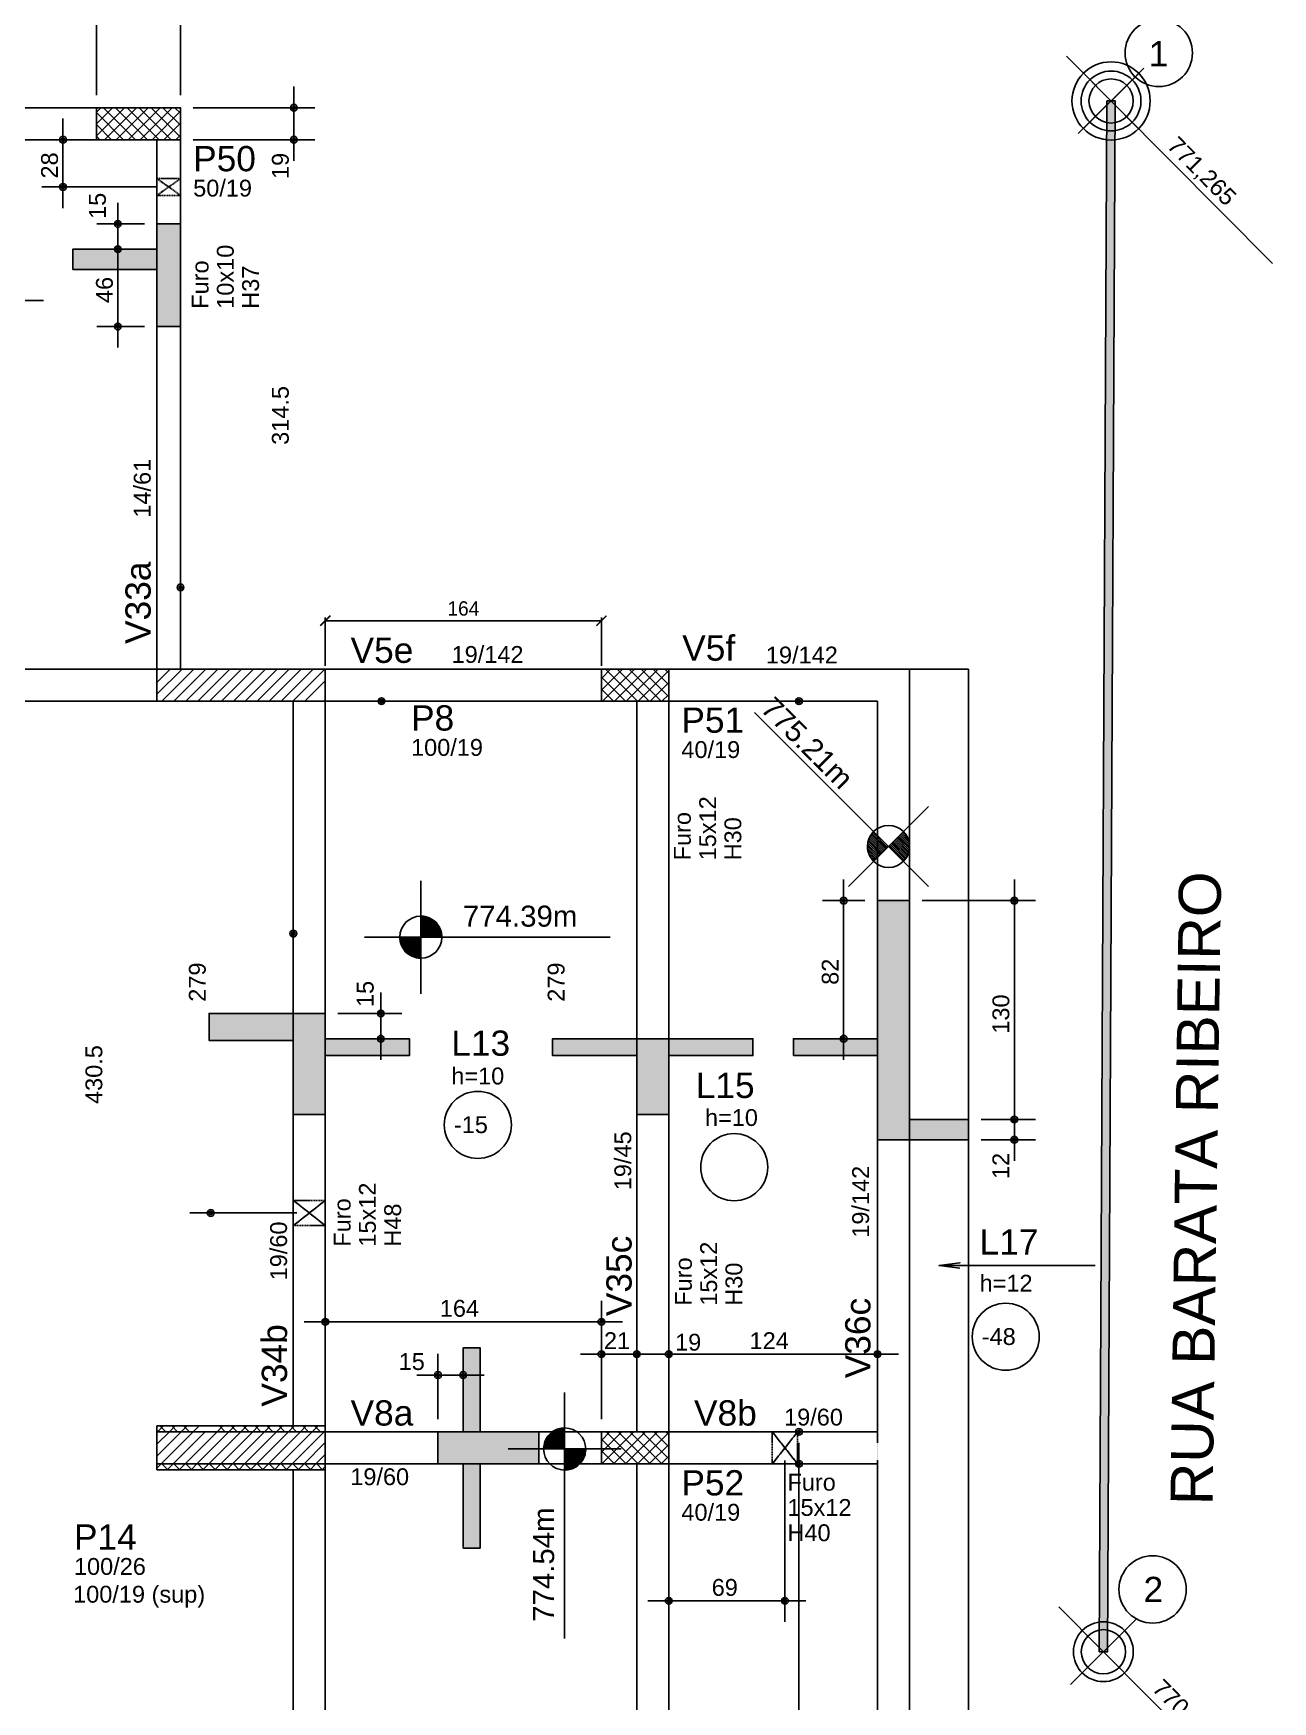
# Model space of a CAD drawing. Header units: millimetres. Extents: x 1659 to 9159, y 667 to 9133.
# Drawn here: x 7140 to 7876, y 7121 to 8111 of the extents above; entities that cross this region are included whole.
import ezdxf

# ---------------------------------------------------------------- set-up
doc = ezdxf.new("R2010")
doc.units = ezdxf.units.MM
doc.linetypes.add('ESTILO_TQS_0001', pattern=[1, 0.7, -0.3])
doc.linetypes.add('ESTILO_TQS_0002', pattern=[0.4, 0.1, -0.3])
for name, color, linetype in [('1', 1, 'Continuous'), ('10', 10, 'Continuous'), ('3', 3, 'Continuous'), ('4', 4, 'Continuous'), ('6', 6, 'Continuous'), ('7', 7, 'Continuous')]:
    doc.layers.add(name, color=color, linetype=linetype)
doc.styles.add('ROMAS860', font='ROMAS860.SHX')
doc.styles.get("Standard").update_dxf_attribs({"font": 'arial.ttf'})
doc.dimstyles.new('cota', dxfattribs={"dimtxt": 8.5, "dimasz": 6, "dimexe": 2, "dimexo": 2, "dimgap": 3, "dimtad": 1, "dimdec": 1, "dimzin": 9, "dimdsep": 46, "dimtxsty": 'ROMAS860', "dimblk": 'ARCHTICK', "dimcen": 0.09, "dimclrd": 241, "dimclre": 241, "dimclrt": 2, "dimadec": 0, "dimazin": 2, "dimtfac": 1, "dimtdec": 1, "dimtix": 1, "dimtmove": 0, "dimatfit": 2, "dimfxl": 0, "dimtolj": 1, "dimtzin": 0, "dimlwd": -1, "dimlwe": -1, "dimarcsym": 0})

# ---------------------------------------------------------------- blocks, each defined once
blk = doc.blocks.new('_ArchTick')
at = {"color": 0, "linetype": 'ByBlock', "const_width": 0.15}
blk.add_lwpolyline([(-0.5, -0.5), (0.5, 0.5)], dxfattribs=at)
blk = doc.blocks.new('*D215')
at = {"layer": '1', "color": 241, "linetype": 'Continuous'}
for p, q in [((7313.67, 7735.72), (7313.67, 7764.51)), ((7313.67, 7762.51), (7477.67, 7762.51)), ((7477.67, 7735.72), (7477.67, 7764.51))]:
    blk.add_line(p, q, dxfattribs=at)
at = {"layer": 'Defpoints', "color": 0, "linetype": 'Continuous'}
for p in [(7477.67, 7762.51), (7313.67, 7733.72), (7477.67, 7733.72)]:
    blk.add_point(p, dxfattribs=at)
at = {"layer": '1', "color": 241, "linetype": 'Continuous', "xscale": 6, "yscale": 6, "zscale": 6, "rotation": 180}
blk.add_blockref('_ArchTick', (7313.67, 7762.51), dxfattribs=at)
at = {"layer": '1', "color": 241, "linetype": 'Continuous', "xscale": 6, "yscale": 6, "zscale": 6}
blk.add_blockref('_ArchTick', (7477.67, 7762.51), dxfattribs=at)
at = {"layer": '1', "color": 2, "linetype": 'Continuous', "insert": (7395.67, 7769.76), "char_height": 8.5, "attachment_point": 5, "style": 'ROMAS860'}
blk.add_mtext('\\A1;164', dxfattribs=at)

msp = doc.modelspace()

# ---------------------------------------------------------------- linework, layer by layer
at = {"layer": '1', "linetype": 'Continuous'}
for p, q in [((7177.67, 8074.72), (7177.67, 8135.37)), ((7177.67, 8074.72), (7177.67, 8135.37)), ((7227.67, 8074.72), (7227.67, 8135.37)), ((7753.97, 8097.82), (7876.37, 7974.66)), ((7799.91, 8090.61), (7760.9, 8051.84)), ((7763.93, 8054.85), (7796.88, 8087.6)), ((7764.03, 8087.7), (7796.78, 8054.75)), ((7294.95, 8035.72), (7294.95, 8079.72)), ((7177.67, 8050.5), (7194.39, 8067.22)), ((7177.67, 8057.57), (7187.32, 8067.22)), ((7177.67, 8064.64), (7180.25, 8067.22)), ((7177.67, 8067.22), (7177.67, 8067.22)), ((7177.67, 8067.22), (7177.67, 8067.22)), ((7181.9, 8067.22), (7200.9, 8048.22)), ((7182.46, 8048.22), (7201.46, 8067.22)), ((7188.97, 8067.22), (7207.97, 8048.22)), ((7189.53, 8048.22), (7208.53, 8067.22)), ((7196.04, 8067.22), (7215.04, 8048.22)), ((7196.6, 8048.22), (7215.6, 8067.22)), ((7203.11, 8067.22), (7222.11, 8048.22)), ((7203.67, 8048.22), (7222.67, 8067.22)), ((7210.18, 8067.22), (7227.67, 8049.74)), ((7217.25, 8067.22), (7227.67, 8056.81)), ((7224.32, 8067.22), (7227.67, 8063.88)), ((7227.67, 8067.22), (7227.67, 8067.22)), ((7227.67, 8067.22), (7227.67, 8067.22)), ((7235.17, 8067.22), (7307.45, 8067.22)), ((7157.85, 8007.64), (7157.85, 8060.72)), ((7177.67, 8064.38), (7193.83, 8048.22)), ((7177.67, 8057.31), (7186.76, 8048.22)), ((7202.67, 8057.72), (7202.67, 8057.72)), ((7210.75, 8048.22), (7227.67, 8065.15)), ((7217.82, 8048.22), (7227.67, 8058.08)), ((7206.17, 8048.22), (7145.35, 8048.22)), ((7177.67, 8050.24), (7179.68, 8048.22)), ((7213.67, 8048.22), (7213.67, 8048.22)), ((7224.89, 8048.22), (7227.67, 8051)), ((7227.67, 8048.22), (7227.67, 8048.22)), ((7227.67, 8048.22), (7227.67, 8048.22)), ((7235.17, 8048.22), (7307.45, 8048.22)), ((7235.17, 8048.22), (7307.45, 8048.22)), ((7213.17, 8020.14), (7145.35, 8020.14)), ((7220.67, 8020.14), (7220.67, 8020.14)), ((7190.43, 8010.7), (7190.43, 7970.7)), ((7206.17, 7998.2), (7177.93, 7998.2)), ((7213.67, 7998.2), (7213.67, 7998.2)), ((7190.43, 7995.7), (7190.43, 7924.7)), ((7206.17, 7983.2), (7177.93, 7983.2)), ((7206.17, 7983.2), (7177.93, 7983.2)), ((7213.67, 7983.2), (7213.67, 7983.2)), ((7213.67, 7983.2), (7213.67, 7983.2)), ((7033.78, 7952.74), (7146.28, 7952.74)), ((7206.17, 7937.2), (7177.93, 7937.2)), ((7213.67, 7937.2), (7213.67, 7937.2)), ((7227.67, 7741.22), (7227.67, 7794.82)), ((7213.67, 7718.81), (7228.59, 7733.72)), ((7213.67, 7725.88), (7221.51, 7733.72)), ((7213.67, 7732.95), (7214.44, 7733.72)), ((7216.66, 7714.72), (7235.66, 7733.72)), ((7223.73, 7714.72), (7242.73, 7733.72)), ((7227.67, 7733.72), (7227.67, 7733.72)), ((7227.67, 7733.72), (7227.67, 7733.72)), ((7230.8, 7714.72), (7249.8, 7733.72)), ((7235.17, 7733.72), (7307.45, 7733.72)), ((7237.87, 7714.72), (7256.87, 7733.72)), ((7244.94, 7714.72), (7263.94, 7733.72)), ((7252.01, 7714.72), (7271.01, 7733.72)), ((7259.08, 7714.72), (7278.08, 7733.72)), ((7266.15, 7714.72), (7285.15, 7733.72)), ((7273.23, 7714.72), (7292.23, 7733.72)), ((7280.3, 7714.72), (7299.3, 7733.72)), ((7287.37, 7714.72), (7306.37, 7733.72)), ((7294.44, 7714.72), (7313.44, 7733.72)), ((7313.67, 7733.72), (7313.67, 7733.72)), ((7313.67, 7733.72), (7313.67, 7733.72)), ((7477.67, 7721.18), (7490.22, 7733.72)), ((7477.67, 7728.25), (7483.14, 7733.72)), ((7477.67, 7733.72), (7477.67, 7733.72)), ((7477.67, 7733.72), (7477.67, 7733.72)), ((7477.67, 7729.03), (7491.97, 7714.72)), ((7478.29, 7714.72), (7497.29, 7733.72)), ((7480.04, 7733.72), (7499.04, 7714.72)), ((7485.36, 7714.72), (7504.36, 7733.72)), ((7487.11, 7733.72), (7506.11, 7714.72)), ((7492.43, 7714.72), (7511.43, 7733.72)), ((7494.18, 7733.72), (7513.18, 7714.72)), ((7499.5, 7714.72), (7517.67, 7732.89)), ((7501.26, 7733.72), (7517.67, 7717.31)), ((7508.33, 7733.72), (7517.67, 7724.38)), ((7515.4, 7733.72), (7517.67, 7731.45)), ((7517.67, 7733.72), (7517.67, 7733.72)), ((7517.67, 7733.72), (7517.67, 7733.72)), ((7695.67, 7733.72), (7660.67, 7733.72)), ((7660.67, 7733.72), (7660.67, 7733.72)), ((7660.67, 7733.72), (7660.67, 7733.72)), ((7695.67, 7733.72), (7695.67, 7733.72)), ((7695.67, 7733.72), (7695.67, 7733.72)), ((7263.67, 7724.22), (7263.67, 7724.22)), ((7301.51, 7714.72), (7313.67, 7726.88)), ((7477.67, 7721.95), (7484.9, 7714.72)), ((7497.67, 7724.22), (7497.67, 7724.22)), ((7506.57, 7714.72), (7517.67, 7725.82)), ((7287.17, 7714.72), (7171.7, 7714.72)), ((7213.67, 7714.72), (7213.67, 7714.72)), ((7213.67, 7714.72), (7213.67, 7714.72)), ((7294.67, 7714.72), (7294.67, 7714.72)), ((7333.17, 7714.72), (7359.51, 7714.72)), ((7477.67, 7714.88), (7477.83, 7714.72)), ((7497.67, 7714.72), (7497.67, 7714.72)), ((7513.64, 7714.72), (7517.67, 7718.75)), ((7619.2, 7714.72), (7582.51, 7714.72)), ((7626.7, 7714.72), (7626.7, 7714.72)), ((7641.67, 7714.72), (7641.67, 7714.72)), ((7641.67, 7714.72), (7641.67, 7714.72)), ((7648.22, 7628.45), (7568.67, 7708)), ((7648.22, 7628.45), (7671.95, 7652.18)), ((7643.18, 7623.41), (7635.92, 7630.67)), ((7643.74, 7623.97), (7636.12, 7631.59)), ((7644.3, 7624.53), (7636.38, 7632.45)), ((7644.86, 7625.09), (7636.69, 7633.26)), ((7645.42, 7625.65), (7637.04, 7634.03)), ((7645.98, 7626.21), (7637.43, 7634.76)), ((7646.54, 7626.77), (7637.86, 7635.45)), ((7647.1, 7627.33), (7638.33, 7636.1)), ((7647.66, 7627.89), (7638.84, 7636.71)), ((7639.38, 7619.62), (7657.06, 7637.29)), ((7657.06, 7619.62), (7639.38, 7637.29)), ((7649.9, 7630.14), (7658.58, 7621.46)), ((7650.47, 7630.7), (7659.02, 7622.15)), ((7651.03, 7631.26), (7659.41, 7622.88)), ((7651.59, 7631.82), (7659.76, 7623.64)), ((7652.15, 7632.38), (7660.07, 7624.46)), ((7652.71, 7632.94), (7660.32, 7625.32)), ((7653.27, 7633.5), (7660.53, 7626.24)), ((7653.83, 7634.06), (7660.66, 7627.23)), ((7654.39, 7634.62), (7660.72, 7628.29)), ((7654.95, 7635.18), (7660.68, 7629.45)), ((7655.51, 7635.74), (7660.51, 7630.74)), ((7656.07, 7636.3), (7660.14, 7632.24)), ((7656.63, 7636.86), (7659.35, 7634.14)), ((7294.67, 7624.13), (7294.67, 7564.19)), ((7648.22, 7628.45), (7624.49, 7604.73)), ((7642.06, 7622.29), (7635.73, 7628.62)), ((7641.5, 7621.73), (7635.76, 7627.46)), ((7642.62, 7622.85), (7635.79, 7629.68)), ((7640.93, 7621.17), (7635.94, 7626.16)), ((7640.37, 7620.61), (7636.32, 7624.66)), ((7639.81, 7620.05), (7637.1, 7622.76)), ((7648.22, 7628.45), (7671.95, 7604.73)), ((7648.78, 7629.02), (7657.62, 7620.18)), ((7649.34, 7629.58), (7658.11, 7620.81)), ((7370.42, 7574.55), (7370.42, 7608.11)), ((7621.55, 7608.74), (7621.55, 7501.74)), ((7722.94, 7608.74), (7722.94, 7453.74)), ((7634.17, 7596.24), (7609.05, 7596.24)), ((7641.67, 7596.24), (7641.67, 7596.24)), ((7660.67, 7596.24), (7660.67, 7596.24)), ((7668.17, 7596.24), (7735.44, 7596.24)), ((7370.42, 7587.05), (7370.42, 7562.05)), ((7370.42, 7586.44), (7374.25, 7586.44)), ((7370.42, 7585.65), (7376.15, 7585.65)), ((7370.42, 7584.86), (7377.48, 7584.86)), ((7370.42, 7584.07), (7378.53, 7584.07)), ((7370.42, 7583.27), (7379.37, 7583.27)), ((7370.42, 7582.48), (7380.07, 7582.48)), ((7370.42, 7581.69), (7380.68, 7581.69)), ((7370.42, 7580.89), (7381.19, 7580.89)), ((7370.42, 7574.55), (7336.86, 7574.55)), ((7357.92, 7574.55), (7382.92, 7574.55)), ((7370.42, 7573.76), (7357.92, 7573.76)), ((7370.42, 7572.97), (7358.02, 7572.97)), ((7370.42, 7572.17), (7358.15, 7572.17)), ((7370.42, 7571.38), (7358.33, 7571.38)), ((7370.42, 7570.59), (7358.56, 7570.59)), ((7370.42, 7580.1), (7381.62, 7580.1)), ((7370.42, 7579.31), (7381.98, 7579.31)), ((7370.42, 7578.52), (7382.27, 7578.52)), ((7370.42, 7577.72), (7382.51, 7577.72)), ((7370.42, 7576.93), (7382.69, 7576.93)), ((7370.42, 7576.14), (7382.82, 7576.14)), ((7370.42, 7575.34), (7382.89, 7575.34)), ((7370.42, 7574.55), (7482.92, 7574.55)), ((7370.42, 7574.55), (7370.42, 7540.99)), ((7370.42, 7569.79), (7358.86, 7569.79)), ((7370.42, 7569), (7359.22, 7569)), ((7370.42, 7568.21), (7359.65, 7568.21)), ((7370.42, 7567.42), (7360.15, 7567.42)), ((7370.42, 7566.62), (7360.75, 7566.62)), ((7370.42, 7565.83), (7361.46, 7565.83)), ((7370.42, 7565.04), (7362.31, 7565.04)), ((7370.42, 7564.24), (7363.35, 7564.24)), ((7370.42, 7563.45), (7364.67, 7563.45)), ((7370.42, 7562.66), (7366.57, 7562.66)), ((7346.68, 7541.74), (7346.68, 7501.74)), ((7313.67, 7529.24), (7313.67, 7529.24)), ((7321.17, 7529.24), (7359.18, 7529.24)), ((7313.67, 7514.24), (7313.67, 7514.24)), ((7321.17, 7514.24), (7359.18, 7514.24)), ((7634.17, 7514.24), (7609.05, 7514.24)), ((7641.67, 7514.24), (7641.67, 7514.24)), ((7722.94, 7478.74), (7722.94, 7441.74)), ((7695.67, 7466.24), (7695.67, 7466.24)), ((7695.67, 7466.24), (7695.67, 7466.24)), ((7703.17, 7466.24), (7735.44, 7466.24)), ((7703.17, 7466.24), (7735.44, 7466.24)), ((7695.67, 7454.24), (7695.67, 7454.24)), ((7703.17, 7454.24), (7735.44, 7454.24)), ((7296.67, 7410.73), (7233.12, 7410.73)), ((7296.67, 7410.73), (7233.12, 7410.73)), ((7304.17, 7410.73), (7304.17, 7410.73)), ((7304.17, 7410.73), (7304.17, 7410.73)), ((7313.67, 7291.72), (7313.67, 7358.62)), ((7477.67, 7288.22), (7477.67, 7358.62)), ((7301.17, 7346.12), (7490.17, 7346.12)), ((7477.67, 7288.22), (7477.67, 7339.39)), ((7498.67, 7325.49), (7498.67, 7339.39)), ((7498.67, 7325.49), (7498.67, 7339.39)), ((7517.67, 7320.18), (7517.67, 7339.39)), ((7517.67, 7320.18), (7517.67, 7339.39)), ((7641.67, 7313.17), (7641.67, 7339.39)), ((7380.58, 7288.22), (7380.58, 7326.99)), ((7395.58, 7288.22), (7395.58, 7326.99)), ((7465.17, 7326.89), (7511.17, 7326.89)), ((7486.17, 7326.89), (7530.17, 7326.89)), ((7505.17, 7326.89), (7654.17, 7326.89)), ((7368.08, 7314.49), (7408.08, 7314.49)), ((7498.67, 7317.99), (7498.67, 7317.99)), ((7498.67, 7317.99), (7498.67, 7317.99)), ((7517.67, 7312.68), (7517.67, 7312.68)), ((7517.67, 7312.68), (7517.67, 7312.68)), ((7455.84, 7270.56), (7455.84, 7304.12)), ((7641.67, 7305.67), (7641.67, 7305.67)), ((7213.67, 7284.22), (7213.67, 7284.22)), ((7213.67, 7284.22), (7213.67, 7284.22)), ((7213.99, 7280.72), (7217.49, 7284.22)), ((7215.36, 7284.22), (7218.86, 7280.72)), ((7221.06, 7280.72), (7224.56, 7284.22)), ((7222.44, 7284.22), (7225.94, 7280.72)), ((7228.13, 7280.72), (7231.63, 7284.22)), ((7229.51, 7284.22), (7233.01, 7280.72)), ((7256.17, 7284.22), (7233.12, 7284.22)), ((7235.2, 7280.72), (7238.7, 7284.22)), ((7249.35, 7280.72), (7252.85, 7284.22)), ((7250.72, 7284.22), (7254.22, 7280.72)), ((7256.42, 7280.72), (7259.92, 7284.22)), ((7257.79, 7284.22), (7261.29, 7280.72)), ((7263.49, 7280.72), (7266.99, 7284.22)), ((7263.67, 7284.22), (7263.67, 7284.22)), ((7264.86, 7284.22), (7268.36, 7280.72)), ((7270.56, 7280.72), (7274.06, 7284.22)), ((7271.93, 7284.22), (7275.43, 7280.72)), ((7277.63, 7280.72), (7281.13, 7284.22)), ((7279, 7284.22), (7282.5, 7280.72)), ((7284.7, 7280.72), (7288.2, 7284.22)), ((7286.07, 7284.22), (7289.57, 7280.72)), ((7291.77, 7280.72), (7295.27, 7284.22)), ((7293.15, 7284.22), (7296.65, 7280.72)), ((7298.84, 7280.72), (7302.34, 7284.22)), ((7300.22, 7284.22), (7303.72, 7280.72)), ((7305.92, 7280.72), (7309.42, 7284.22)), ((7307.29, 7284.22), (7310.79, 7280.72)), ((7313.67, 7284.22), (7313.67, 7284.22)), ((7454.26, 7270.56), (7454.26, 7282.96)), ((7455.05, 7270.56), (7455.05, 7283.06)), ((7455.84, 7283.06), (7455.84, 7258.06)), ((7213.67, 7266.26), (7228.13, 7280.72)), ((7213.67, 7273.33), (7221.06, 7280.72)), ((7213.67, 7280.4), (7213.99, 7280.72)), ((7216.2, 7261.72), (7235.2, 7280.72)), ((7223.28, 7261.72), (7242.28, 7280.72)), ((7230.35, 7261.72), (7249.35, 7280.72)), ((7237.42, 7261.72), (7256.42, 7280.72)), ((7244.49, 7261.72), (7263.49, 7280.72)), ((7251.56, 7261.72), (7270.56, 7280.72)), ((7258.63, 7261.72), (7277.63, 7280.72)), ((7265.7, 7261.72), (7284.7, 7280.72)), ((7272.77, 7261.72), (7291.77, 7280.72)), ((7279.84, 7261.72), (7298.84, 7280.72)), ((7286.92, 7261.72), (7305.92, 7280.72)), ((7293.99, 7261.72), (7312.99, 7280.72)), ((7301.06, 7261.72), (7313.67, 7274.34)), ((7312.99, 7280.72), (7313.67, 7281.4)), ((7380.58, 7280.72), (7380.58, 7280.72)), ((7395.58, 7280.72), (7395.58, 7280.72)), ((7443.95, 7270.56), (7443.95, 7274.41)), ((7444.74, 7270.56), (7444.74, 7276.31)), ((7445.53, 7270.56), (7445.53, 7277.63)), ((7446.33, 7270.56), (7446.33, 7278.67)), ((7447.12, 7270.56), (7447.12, 7279.52)), ((7447.91, 7270.56), (7447.91, 7280.23)), ((7448.71, 7270.56), (7448.71, 7280.83)), ((7449.5, 7270.56), (7449.5, 7281.33)), ((7450.29, 7270.56), (7450.29, 7281.76)), ((7451.08, 7270.56), (7451.08, 7282.12)), ((7451.88, 7270.56), (7451.88, 7282.42)), ((7452.67, 7270.56), (7452.67, 7282.65)), ((7453.46, 7270.56), (7453.46, 7282.83)), ((7477.67, 7268.63), (7489.76, 7280.72)), ((7477.67, 7275.7), (7482.69, 7280.72)), ((7477.67, 7280.72), (7477.67, 7280.72)), ((7477.67, 7280.72), (7477.67, 7280.72)), ((7477.67, 7276.48), (7492.42, 7261.72)), ((7477.83, 7261.72), (7496.83, 7280.72)), ((7480.49, 7280.72), (7499.49, 7261.72)), ((7484.91, 7261.72), (7503.91, 7280.72)), ((7487.56, 7280.72), (7506.56, 7261.72)), ((7491.98, 7261.72), (7510.98, 7280.72)), ((7494.64, 7280.72), (7513.64, 7261.72)), ((7499.05, 7261.72), (7517.67, 7280.35)), ((7501.71, 7280.72), (7517.67, 7264.76)), ((7506.12, 7261.72), (7517.67, 7273.27)), ((7508.78, 7280.72), (7517.67, 7271.83)), ((7515.85, 7280.72), (7517.67, 7278.9)), ((7607.94, 7280.72), (7582.51, 7280.72)), ((7595.01, 6815.22), (7595.01, 7274.22)), ((7615.44, 7280.72), (7615.44, 7280.72)), ((7263.67, 7271.22), (7263.67, 7271.22)), ((7308.13, 7261.72), (7313.67, 7267.27)), ((7455.84, 7270.56), (7422.28, 7270.56)), ((7468.34, 7270.56), (7443.34, 7270.56)), ((7455.84, 7270.56), (7455.84, 7158.06)), ((7455.84, 7270.56), (7489.4, 7270.56)), ((7456.63, 7270.56), (7456.63, 7258.09)), ((7457.43, 7270.56), (7457.43, 7258.16)), ((7458.22, 7270.56), (7458.22, 7258.29)), ((7459.01, 7270.56), (7459.01, 7258.47)), ((7459.81, 7270.56), (7459.81, 7258.71)), ((7460.6, 7270.56), (7460.6, 7259)), ((7461.39, 7270.56), (7461.39, 7259.36)), ((7462.18, 7270.56), (7462.18, 7259.79)), ((7462.98, 7270.56), (7462.98, 7260.3)), ((7463.77, 7270.56), (7463.77, 7260.91)), ((7464.56, 7270.56), (7464.56, 7261.61)), ((7465.36, 7270.56), (7465.36, 7262.46)), ((7466.15, 7270.56), (7466.15, 7263.5)), ((7466.94, 7270.56), (7466.94, 7264.83)), ((7467.73, 7270.56), (7467.73, 7266.73)), ((7477.67, 7269.41), (7485.35, 7261.72)), ((7497.67, 7271.22), (7497.67, 7271.22)), ((7513.19, 7261.72), (7517.67, 7266.2)), ((7586.67, 7271.22), (7586.67, 7271.22)), ((7586.67, 7263.72), (7586.67, 7167.86)), ((7213.67, 7259.19), (7216.2, 7261.72)), ((7213.67, 7258.22), (7213.67, 7258.22)), ((7213.67, 7258.22), (7213.67, 7258.22)), ((7213.67, 7258.22), (7213.67, 7258.22)), ((7216.65, 7261.72), (7220.15, 7258.22)), ((7219.78, 7258.22), (7223.28, 7261.72)), ((7223.72, 7261.72), (7227.22, 7258.22)), ((7226.85, 7258.22), (7230.35, 7261.72)), ((7230.79, 7261.72), (7234.29, 7258.22)), ((7233.92, 7258.22), (7237.42, 7261.72)), ((7237.86, 7261.72), (7241.36, 7258.22)), ((7240.99, 7258.22), (7244.49, 7261.72)), ((7244.94, 7261.72), (7248.44, 7258.22)), ((7248.06, 7258.22), (7251.56, 7261.72)), ((7252.01, 7261.72), (7255.51, 7258.22)), ((7255.13, 7258.22), (7258.63, 7261.72)), ((7259.08, 7261.72), (7262.58, 7258.22)), ((7262.2, 7258.22), (7265.7, 7261.72)), ((7266.15, 7261.72), (7269.65, 7258.22)), ((7269.27, 7258.22), (7272.77, 7261.72)), ((7273.22, 7261.72), (7276.72, 7258.22)), ((7276.34, 7258.22), (7279.84, 7261.72)), ((7280.29, 7261.72), (7283.79, 7258.22)), ((7283.42, 7258.22), (7286.92, 7261.72)), ((7287.36, 7261.72), (7290.86, 7258.22)), ((7290.49, 7258.22), (7293.99, 7261.72)), ((7294.43, 7261.72), (7297.93, 7258.22)), ((7297.56, 7258.22), (7301.06, 7261.72)), ((7301.5, 7261.72), (7305, 7258.22)), ((7304.63, 7258.22), (7308.13, 7261.72)), ((7308.57, 7261.72), (7312.07, 7258.22)), ((7311.7, 7258.22), (7313.67, 7260.19)), ((7477.67, 7262.34), (7478.28, 7261.72)), ((7610.68, 7261.72), (7582.51, 7261.72)), ((7618.18, 7261.72), (7618.18, 7261.72)), ((7517.67, 7197.47), (7517.67, 7197.47)), ((7517.67, 7189.97), (7517.67, 7167.86)), ((7505.17, 7180.36), (7599.17, 7180.36)), ((7749.41, 7176.73), (7871.81, 7053.57)), ((7795.35, 7169.52), (7756.34, 7130.75))]:
    msp.add_line(p, q, dxfattribs=at)
at = {"layer": '1', "color": 5, "linetype": 'Continuous'}
for p, q in [((7695.67, 6463.73), (7695.67, 7733.72)), ((7490.17, 7714.72), (7446.26, 7714.72))]:
    msp.add_line(p, q, dxfattribs=at)
at = {"layer": '1', "linetype": 'ESTILO_TQS_0002'}
msp.add_line((7641.67, 7280.72), (7641.67, 7261.72), dxfattribs=at)
at = {"layer": '1', "linetype": 'Continuous'}
for points in [[(7177.67, 8067.22), (6854.18, 8067.22)], [(7773.33, 7150.16), (7778.33, 7150.14), (7782.9, 8071.21), (7777.9, 8071.24), (7773.33, 7150.16)], [(6854.18, 8048.22), (7177.67, 8048.22)], [(7213.67, 8048.22), (7213.67, 7733.72)], [(7227.67, 7733.72), (7227.67, 8048.22)], [(7660.67, 7271.22), (7660.67, 7733.72)], [(7639.38, 7619.62), (7648.22, 7628.45), (7639.38, 7637.29), (7639.07, 7636.97), (7638.55, 7636.37), (7638.06, 7635.74), (7637.6, 7635.04), (7637.22, 7634.38), (7636.83, 7633.6), (7636.5, 7632.8), (7636.23, 7632), (7636, 7631.09), (7635.83, 7630.11), (7635.74, 7629.02), (7635.73, 7628.17), (7635.79, 7627.12), (7635.89, 7626.45), (7636.02, 7625.75), (7636.22, 7624.96), (7636.47, 7624.2), (7636.92, 7623.12), (7637.4, 7622.21), (7637.83, 7621.52), (7638.4, 7620.72), (7638.9, 7620.12), (7639.38, 7619.62)], [(7657.06, 7637.29), (7648.22, 7628.45), (7657.06, 7619.62), (7657.38, 7619.94), (7657.9, 7620.54), (7658.38, 7621.17), (7658.85, 7621.87), (7659.23, 7622.53), (7659.61, 7623.31), (7659.94, 7624.11), (7660.21, 7624.91), (7660.44, 7625.81), (7660.61, 7626.8), (7660.71, 7627.89), (7660.72, 7628.74), (7660.65, 7629.79), (7660.56, 7630.46), (7660.43, 7631.16), (7660.22, 7631.95), (7659.98, 7632.7), (7659.53, 7633.79), (7659.05, 7634.7), (7658.62, 7635.39), (7658.05, 7636.19), (7657.54, 7636.79), (7657.06, 7637.29)], [(7370.42, 7587.05), (7370.42, 7574.55), (7382.92, 7574.55), (7382.91, 7575.01), (7382.86, 7575.8), (7382.75, 7576.59), (7382.59, 7577.41), (7382.39, 7578.14), (7382.11, 7578.97), (7381.78, 7579.77), (7381.4, 7580.53), (7380.92, 7581.32), (7380.35, 7582.15), (7379.65, 7582.98), (7379.05, 7583.59), (7378.26, 7584.28), (7377.72, 7584.7), (7377.14, 7585.09), (7376.43, 7585.51), (7375.72, 7585.87), (7374.64, 7586.32), (7373.65, 7586.63), (7372.86, 7586.81), (7371.9, 7586.96), (7371.12, 7587.03), (7370.42, 7587.05)], [(7370.42, 7562.05), (7370.42, 7574.55), (7357.92, 7574.55), (7357.93, 7574.1), (7357.98, 7573.31), (7358.08, 7572.52), (7358.25, 7571.7), (7358.44, 7570.96), (7358.72, 7570.14), (7359.06, 7569.33), (7359.44, 7568.58), (7359.91, 7567.78), (7360.49, 7566.96), (7361.19, 7566.12), (7361.78, 7565.52), (7362.57, 7564.82), (7363.11, 7564.41), (7363.7, 7564.01), (7364.41, 7563.59), (7365.11, 7563.23), (7366.19, 7562.79), (7367.18, 7562.48), (7367.97, 7562.29), (7368.94, 7562.14), (7369.72, 7562.07), (7370.42, 7562.05)], [(7771, 7379.51), (7678.27, 7379.51), (7690.66, 7381.15), (7678.27, 7379.51), (7690.66, 7377.88)], [(7443.34, 7270.56), (7455.84, 7270.56), (7455.84, 7283.06), (7455.39, 7283.05), (7454.6, 7283), (7453.81, 7282.9), (7452.99, 7282.73), (7452.25, 7282.54), (7451.43, 7282.26), (7450.62, 7281.92), (7449.87, 7281.54), (7449.07, 7281.07), (7448.25, 7280.49), (7447.41, 7279.79), (7446.81, 7279.2), (7446.11, 7278.41), (7445.7, 7277.87), (7445.3, 7277.28), (7444.88, 7276.58), (7444.52, 7275.87), (7444.08, 7274.79), (7443.77, 7273.8), (7443.58, 7273.01), (7443.43, 7272.04), (7443.36, 7271.26), (7443.34, 7270.56)], [(7477.67, 7280.72), (7313.67, 7280.72)], [(7641.67, 7280.72), (7517.67, 7280.72)], [(7468.34, 7270.56), (7455.84, 7270.56), (7455.84, 7258.06), (7456.3, 7258.07), (7457.09, 7258.12), (7457.88, 7258.23), (7458.7, 7258.39), (7459.43, 7258.59), (7460.26, 7258.87), (7461.06, 7259.2), (7461.82, 7259.58), (7462.61, 7260.06), (7463.44, 7260.63), (7464.27, 7261.33), (7464.88, 7261.93), (7465.57, 7262.72), (7465.99, 7263.26), (7466.38, 7263.84), (7466.8, 7264.55), (7467.16, 7265.26), (7467.61, 7266.34), (7467.92, 7267.33), (7468.1, 7268.12), (7468.25, 7269.08), (7468.32, 7269.86), (7468.34, 7270.56)], [(7660.67, 6818.22), (7660.67, 7271.22)], [(7313.67, 7261.72), (7477.67, 7261.72)], [(7517.67, 7261.72), (7641.67, 7261.72)]]:
    msp.add_lwpolyline(points, dxfattribs=at)
at = {"layer": '1', "linetype": 'ESTILO_TQS_0001'}
for points in [[(7220.67, 8020.14), (7227.67, 8015.14), (7227.67, 8025.14), (7220.67, 8020.14), (7227.67, 8025.14), (7213.67, 8025.14), (7220.67, 8020.14), (7213.67, 8025.14), (7213.67, 8015.14), (7220.67, 8020.14), (7213.67, 8015.14), (7227.67, 8015.14), (7220.67, 8020.14)], [(7304.17, 7410.73), (7313.67, 7403.23), (7313.67, 7418.23), (7304.17, 7410.73), (7313.67, 7418.23), (7294.67, 7418.23), (7304.17, 7410.73), (7294.67, 7418.23), (7294.67, 7403.23), (7304.17, 7410.73), (7294.67, 7403.23), (7313.67, 7403.23), (7304.17, 7410.73)], [(7586.67, 7271.22), (7579.17, 7261.72), (7594.17, 7261.72), (7586.67, 7271.22), (7594.17, 7261.72), (7594.17, 7280.72), (7586.67, 7271.22), (7594.17, 7280.72), (7579.17, 7280.72), (7586.67, 7271.22), (7579.17, 7280.72), (7579.17, 7261.72), (7586.67, 7271.22)]]:
    msp.add_lwpolyline(points, dxfattribs=at)
at = {"layer": '1', "color": 5, "linetype": 'Continuous'}
for points in [[(7213.67, 7733.72), (6823.17, 7733.72)], [(7477.67, 7733.72), (7313.67, 7733.72)], [(7660.67, 7733.72), (7517.67, 7733.72)], [(6823.17, 7714.72), (7213.67, 7714.72)], [(7294.67, 7714.72), (7294.67, 7284.22)], [(7313.67, 7714.72), (7477.67, 7714.72)], [(7313.67, 7284.22), (7313.67, 7714.72)], [(7498.67, 7714.72), (7498.67, 7280.72)], [(7517.67, 7714.72), (7641.67, 7714.72)], [(7517.67, 7280.72), (7517.67, 7714.72)], [(7641.67, 7714.72), (7641.67, 7280.72)], [(7294.67, 7258.22), (7294.67, 6827.72)], [(7313.67, 6827.72), (7313.67, 7258.22)], [(7498.67, 7261.72), (7498.67, 6827.72)], [(7517.67, 6827.72), (7517.67, 7261.72)], [(7641.67, 7261.72), (7641.67, 6827.72)]]:
    msp.add_lwpolyline(points, dxfattribs=at)
at = {"layer": '1', "linetype": 'Continuous'}
for centre, radius in [((7808.74, 8099.76), 20), ((7780.4, 8071.22), 23.23), ((7780.4, 8071.22), 17.77), ((7780.4, 8071.22), 13.12), ((7294.95, 8067.22), 2), ((7294.95, 8067.22), 1), ((7157.85, 8048.22), 2), ((7157.85, 8048.22), 1), ((7294.95, 8048.22), 2), ((7294.95, 8048.22), 2), ((7294.95, 8048.22), 1), ((7294.95, 8048.22), 1), ((7157.85, 8020.14), 2), ((7157.85, 8020.14), 1), ((7190.43, 7998.2), 2), ((7190.43, 7998.2), 1), ((7190.43, 7983.2), 2), ((7190.43, 7983.2), 2), ((7190.43, 7983.2), 1), ((7190.43, 7983.2), 1), ((7190.43, 7937.2), 2), ((7190.43, 7937.2), 1), ((7227.67, 7782.32), 2), ((7227.67, 7782.32), 1), ((7347.01, 7714.72), 2), ((7347.01, 7714.72), 1), ((7595.01, 7714.72), 2), ((7595.01, 7714.72), 1), ((7648.22, 7628.45), 12.5), ((7621.55, 7596.24), 2), ((7621.55, 7596.24), 1), ((7722.94, 7596.24), 2), ((7722.94, 7596.24), 1), ((7370.42, 7574.55), 12.5), ((7294.67, 7576.69), 2), ((7294.67, 7576.69), 1), ((7346.68, 7529.24), 2), ((7346.68, 7529.24), 1), ((7346.68, 7514.24), 2), ((7346.68, 7514.24), 1), ((7621.55, 7514.24), 2), ((7621.55, 7514.24), 1), ((7722.94, 7466.24), 2), ((7722.94, 7466.24), 2), ((7722.94, 7466.24), 1), ((7722.94, 7466.24), 1), ((7722.94, 7454.24), 2), ((7722.94, 7454.24), 1), ((7245.62, 7410.73), 2), ((7245.62, 7410.73), 2), ((7245.62, 7410.73), 1), ((7245.62, 7410.73), 1), ((7313.67, 7346.12), 2), ((7313.67, 7346.12), 1), ((7477.67, 7346.12), 2), ((7477.67, 7346.12), 1), ((7477.67, 7326.89), 2), ((7477.67, 7326.89), 1), ((7498.67, 7326.89), 2), ((7498.67, 7326.89), 2), ((7498.67, 7326.89), 1), ((7498.67, 7326.89), 1), ((7517.67, 7326.89), 2), ((7517.67, 7326.89), 2), ((7517.67, 7326.89), 1), ((7517.67, 7326.89), 1), ((7641.67, 7326.89), 2), ((7641.67, 7326.89), 1), ((7380.58, 7314.49), 2), ((7380.58, 7314.49), 1), ((7395.58, 7314.49), 2), ((7395.58, 7314.49), 1), ((7455.84, 7270.56), 12.5), ((7595.01, 7280.72), 2), ((7595.01, 7280.72), 1), ((7595.01, 7261.72), 2), ((7595.01, 7261.72), 1), ((7805.09, 7187.17), 20), ((7517.67, 7180.36), 2), ((7517.67, 7180.36), 1), ((7586.67, 7180.36), 2), ((7586.67, 7180.36), 1), ((7775.83, 7150.15), 17.77), ((7775.84, 7150.13), 13.12)]:
    msp.add_circle(centre, radius, dxfattribs=at)
for points in [[(7773.33, 7150.16), (7782.9, 8071.21), (7777.9, 8071.24)], [(7773.33, 7150.16), (7777.9, 8071.24), (7773.33, 7150.16)], [(7773.33, 7150.16), (7778.33, 7150.14), (7782.9, 8071.21)]]:
    msp.add_solid(points, dxfattribs=at)
at = {"layer": '10', "linetype": 'Continuous'}
for points in [[(7163.67, 7971.2), (7213.67, 7971.2), (7213.67, 7937.2), (7220.67, 7937.2), (7227.67, 7937.2), (7227.67, 7998.2), (7213.67, 7998.2), (7213.67, 7983.2), (7163.67, 7983.2), (7163.67, 7971.2)], [(7591.67, 7504.24), (7641.67, 7504.24), (7641.67, 7454.24), (7695.67, 7454.24), (7695.67, 7466.24), (7660.67, 7466.24), (7660.67, 7596.24), (7641.67, 7596.24), (7641.67, 7514.24), (7591.67, 7514.24), (7591.67, 7504.24)], [(7294.67, 7469.24), (7313.67, 7469.24), (7313.67, 7504.24), (7363.67, 7504.24), (7363.67, 7514.24), (7313.67, 7514.24), (7313.67, 7529.24), (7244.67, 7529.24), (7244.67, 7513.24), (7294.67, 7513.24), (7294.67, 7469.24)], [(7498.67, 7514.24), (7448.67, 7514.24), (7448.67, 7504.24), (7498.67, 7504.24), (7498.67, 7469.24), (7517.67, 7469.24), (7517.67, 7504.24), (7567.67, 7504.24), (7567.67, 7514.24), (7517.67, 7514.24), (7498.67, 7514.24)], [(7395.58, 7211.72), (7395.58, 7261.72), (7380.58, 7261.72), (7380.58, 7280.72), (7395.58, 7280.72), (7395.58, 7330.72), (7405.58, 7330.72), (7405.58, 7280.72), (7440.58, 7280.72), (7440.58, 7261.72), (7405.58, 7261.72), (7405.58, 7211.72), (7395.58, 7211.72)]]:
    msp.add_lwpolyline(points, dxfattribs=at)
at = {"layer": '3', "linetype": 'Continuous'}
for centre in [(7404.28, 7463.06), (7556.56, 7437.94), (7717.82, 7337.22)]:
    msp.add_circle(centre, 19.93, dxfattribs=at)
at = {"layer": '6', "linetype": 'Continuous'}
for p, q in [((7213.67, 7983.2), (7213.67, 7998.2)), ((7213.67, 7998.2), (7227.67, 7998.2)), ((7227.67, 7998.2), (7227.67, 7937.2)), ((7163.67, 7983.2), (7213.67, 7983.2)), ((7213.67, 7971.2), (7163.67, 7971.2)), ((7213.67, 7937.2), (7213.67, 7971.2)), ((7227.67, 7937.2), (7213.67, 7937.2)), ((7641.67, 7596.24), (7641.67, 7514.24)), ((7660.67, 7596.24), (7641.67, 7596.24)), ((7660.67, 7466.24), (7660.67, 7596.24)), ((7313.67, 7529.24), (7244.67, 7529.24)), ((7313.67, 7514.24), (7313.67, 7529.24)), ((7244.67, 7513.24), (7294.67, 7513.24)), ((7294.67, 7513.24), (7294.67, 7469.24)), ((7363.67, 7514.24), (7313.67, 7514.24)), ((7498.67, 7514.24), (7448.67, 7514.24)), ((7498.67, 7514.24), (7498.67, 7514.24)), ((7517.67, 7514.24), (7498.67, 7514.24)), ((7567.67, 7514.24), (7517.67, 7514.24)), ((7517.67, 7514.24), (7517.67, 7514.24)), ((7641.67, 7514.24), (7591.67, 7514.24)), ((7313.67, 7469.24), (7313.67, 7504.24)), ((7313.67, 7504.24), (7363.67, 7504.24)), ((7448.67, 7504.24), (7498.67, 7504.24)), ((7498.67, 7504.24), (7498.67, 7469.24)), ((7517.67, 7469.24), (7517.67, 7504.24)), ((7517.67, 7504.24), (7567.67, 7504.24)), ((7591.67, 7504.24), (7641.67, 7504.24)), ((7641.67, 7504.24), (7641.67, 7454.24)), ((7294.67, 7469.24), (7313.67, 7469.24)), ((7498.67, 7469.24), (7517.67, 7469.24)), ((7695.67, 7466.24), (7660.67, 7466.24)), ((7695.67, 7454.24), (7695.67, 7466.24)), ((7641.67, 7454.24), (7695.67, 7454.24)), ((7395.58, 7280.72), (7395.58, 7330.72)), ((7405.58, 7330.72), (7405.58, 7280.72)), ((7380.58, 7261.72), (7380.58, 7280.72)), ((7380.58, 7280.72), (7395.58, 7280.72)), ((7405.58, 7280.72), (7440.58, 7280.72)), ((7440.58, 7280.72), (7440.58, 7261.72)), ((7395.58, 7261.72), (7380.58, 7261.72)), ((7395.58, 7211.72), (7395.58, 7261.72)), ((7440.58, 7261.72), (7405.58, 7261.72)), ((7405.58, 7261.72), (7405.58, 7211.72))]:
    msp.add_line(p, q, dxfattribs=at)
for points in [[(7177.67, 8048.22), (7227.67, 8048.22), (7227.67, 8067.22), (7177.67, 8067.22), (7177.67, 8048.22)], [(7213.67, 7714.72), (7313.67, 7714.72), (7313.67, 7733.72), (7213.67, 7733.72), (7213.67, 7714.72)], [(7477.67, 7714.72), (7517.67, 7714.72), (7517.67, 7733.72), (7477.67, 7733.72), (7477.67, 7714.72)], [(7313.67, 7280.72), (7313.67, 7284.22), (7213.67, 7284.22), (7213.67, 7280.72), (7313.67, 7280.72)], [(7213.67, 7261.72), (7313.67, 7261.72), (7313.67, 7280.72), (7213.67, 7280.72), (7213.67, 7261.72)], [(7477.67, 7261.72), (7517.67, 7261.72), (7517.67, 7280.72), (7477.67, 7280.72), (7477.67, 7261.72)], [(7313.67, 7258.22), (7313.67, 7261.72), (7213.67, 7261.72), (7213.67, 7258.22), (7313.67, 7258.22)]]:
    msp.add_lwpolyline(points, dxfattribs=at)
for points in [[(7227.67, 7998.2), (7213.67, 7998.2), (7220.67, 7937.2)], [(7213.67, 7998.2), (7213.67, 7983.2), (7220.67, 7937.2)], [(7220.67, 7937.2), (7227.67, 7937.2), (7227.67, 7998.2)], [(7213.67, 7983.2), (7163.67, 7983.2), (7213.67, 7971.2)], [(7213.67, 7971.2), (7163.67, 7983.2), (7163.67, 7971.2)], [(7220.67, 7937.2), (7213.67, 7983.2), (7213.67, 7971.2)], [(7213.67, 7971.2), (7213.67, 7937.2), (7220.67, 7937.2)], [(7660.67, 7466.24), (7660.67, 7596.24), (7641.67, 7596.24)], [(7660.67, 7466.24), (7641.67, 7596.24), (7641.67, 7514.24)], [(7244.67, 7513.24), (7294.67, 7513.24), (7244.67, 7529.24)], [(7294.67, 7513.24), (7313.67, 7529.24), (7244.67, 7529.24)], [(7294.67, 7513.24), (7313.67, 7469.24), (7313.67, 7529.24)], [(7313.67, 7469.24), (7313.67, 7504.24), (7313.67, 7529.24)], [(7313.67, 7529.24), (7313.67, 7504.24), (7313.67, 7514.24)], [(7294.67, 7513.24), (7294.67, 7469.24), (7313.67, 7469.24)], [(7313.67, 7504.24), (7363.67, 7504.24), (7313.67, 7514.24)], [(7313.67, 7514.24), (7363.67, 7504.24), (7363.67, 7514.24)], [(7498.67, 7514.24), (7448.67, 7514.24), (7448.67, 7504.24)], [(7498.67, 7514.24), (7448.67, 7504.24), (7498.67, 7504.24)], [(7498.67, 7514.24), (7498.67, 7504.24), (7498.67, 7469.24)], [(7498.67, 7514.24), (7498.67, 7469.24), (7517.67, 7469.24)], [(7498.67, 7514.24), (7517.67, 7469.24), (7517.67, 7504.24)], [(7498.67, 7514.24), (7517.67, 7504.24), (7567.67, 7504.24)], [(7498.67, 7514.24), (7567.67, 7504.24), (7567.67, 7514.24)], [(7498.67, 7514.24), (7567.67, 7514.24), (7517.67, 7514.24)], [(7498.67, 7514.24), (7517.67, 7514.24), (7498.67, 7514.24)], [(7641.67, 7514.24), (7591.67, 7514.24), (7591.67, 7504.24)], [(7641.67, 7514.24), (7591.67, 7504.24), (7641.67, 7504.24)], [(7660.67, 7466.24), (7641.67, 7514.24), (7641.67, 7504.24)], [(7660.67, 7466.24), (7641.67, 7504.24), (7641.67, 7454.24)], [(7660.67, 7466.24), (7641.67, 7454.24), (7695.67, 7454.24)], [(7660.67, 7466.24), (7695.67, 7454.24), (7695.67, 7466.24)], [(7405.58, 7211.72), (7395.58, 7211.72), (7405.58, 7330.72)], [(7395.58, 7211.72), (7395.58, 7261.72), (7405.58, 7330.72)], [(7405.58, 7330.72), (7395.58, 7261.72), (7395.58, 7280.72)], [(7395.58, 7280.72), (7395.58, 7330.72), (7405.58, 7330.72)], [(7405.58, 7280.72), (7405.58, 7330.72), (7405.58, 7211.72)], [(7395.58, 7261.72), (7380.58, 7261.72), (7395.58, 7280.72)], [(7395.58, 7280.72), (7380.58, 7261.72), (7380.58, 7280.72)], [(7440.58, 7280.72), (7405.58, 7261.72), (7405.58, 7280.72)], [(7405.58, 7280.72), (7405.58, 7211.72), (7405.58, 7261.72)], [(7440.58, 7280.72), (7440.58, 7261.72), (7405.58, 7261.72)]]:
    msp.add_solid(points, dxfattribs=at)

# ---------------------------------------------------------------- texts
at = {"layer": '1', "linetype": 'Continuous'}
for s, height, rotation, p in [('1', 15, 359.822, (7802.71, 8091.78)), ('771,265', 10, 314.822, (7813.07, 8043.98)), ('28', 10, 90, (7154.85, 8025.18)), ('19', 10, 90, (7291.95, 8024.89)), ('15', 10, 90, (7183.3, 8001.15)), ('10x10', 10, 90, (7259.27, 7947.8)), ('Furo', 10, 90, (7244.27, 7947.8)), ('H37', 10, 90, (7274.27, 7947.8)), ('46', 10, 90, (7187.43, 7951.2)), ('314.5', 10, 90, (7291.95, 7866.97)), ('775.21m', 12.5, 315, (7571.54, 7709.51)), ('15x12', 10, 90, (7545.75, 7620.18)), ('Furo', 10, 90, (7530.75, 7620.18)), ('H30', 10, 90, (7560.75, 7620.18)), ('82', 10, 90, (7618.55, 7546.24)), ('279', 10, 90, (7242.62, 7536.21)), ('279', 10, 90, (7455.76, 7536.2)), ('15', 10, 90, (7342.38, 7533.07)), ('130', 10, 90, (7719.94, 7517.24)), ('430.5', 10, 90, (7181.2, 7475.47)), ('12', 10, 90, (7719.94, 7430.9)), ('15x12', 10, 90, (7343.67, 7390.73)), ('Furo', 10, 90, (7328.67, 7390.73)), ('H48', 10, 90, (7358.67, 7390.73)), ('15x12', 10, 90, (7546.36, 7355.65)), ('Furo', 10, 90, (7531.36, 7355.65)), ('H30', 10, 90, (7561.36, 7355.65)), ('774.54m', 12.5, 90, (7449.59, 7167.92)), ('2', 15, 359.822, (7799.64, 7179.65)), ('770,468', 10, 314.822, (7804.26, 7127.64))]:
    msp.add_text(s, height=height, rotation=rotation, dxfattribs=at).set_placement(p)
for s, height, p in [('774.39m', 12.5, (7395.42, 7580.8)), ('164', 10, (7381.67, 7349.12)), ('21', 10, (7479.17, 7329.89)), ('19', 10, (7521.43, 7328.99)), ('124', 10, (7565.67, 7329.89)), ('15', 10, (7357.24, 7317.49)), ('Furo', 10, (7588.16, 7245.82)), ('15x12', 10, (7588.16, 7230.82)), ('H40', 10, (7588.16, 7215.82)), ('69', 10, (7543.17, 7183.36))]:
    msp.add_text(s, height=height, dxfattribs=at).set_placement(p)
at = {"layer": '3', "linetype": 'Continuous'}
for s, p in [('50/19', (7235.17, 8014.47)), ('19/142', (7388.67, 7737.47)), ('19/142', (7575.36, 7737.14)), ('100/19', (7364.59, 7682.27)), ('40/19', (7525.17, 7680.97)), ('h=10', (7388.49, 7487.11)), ('h=10', (7539.17, 7462.42)), ('-15', (7390.06, 7458.18)), ('h=12', (7702.29, 7364.02)), ('-48', (7703.6, 7332.34)), ('19/60', (7586.17, 7284.5)), ('19/60', (7328.49, 7249.08)), ('40/19', (7525.17, 7227.97)), ('100/26', (7164.36, 7195.8)), ('100/19 (sup)', (7163.86, 7179.29))]:
    msp.add_text(s, height=10, dxfattribs=at).set_placement(p)
for s, p in [('14/61', (7209.92, 7823.72)), ('19/45', (7495.38, 7424.26)), ('19/142', (7636.62, 7396.04)), ('19/60', (7290.92, 7370.72))]:
    msp.add_text(s, height=10, rotation=90, dxfattribs=at).set_placement(p)
at = {"layer": '4', "linetype": 'Continuous'}
for s, p in [('V33a', (7209.92, 7748.72)), ('V35c', (7495.61, 7349.48)), ('V36c', (7637.47, 7312.57)), ('V34b', (7290.92, 7295.72))]:
    msp.add_text(s, height=15, rotation=90, dxfattribs=at).set_placement(p)
for s, p in [('V5e', (7328.67, 7737.47)), ('V5f', (7525.67, 7738.81)), ('L13', (7388.49, 7504.11)), ('L15', (7533.7, 7479.04)), ('L17', (7702.29, 7386.02)), ('V8a', (7328.67, 7284.47)), ('V8b', (7532.67, 7284.47))]:
    msp.add_text(s, height=15, dxfattribs=at).set_placement(p)
at = {"layer": '6', "linetype": 'Continuous'}
for s, p in [('P50', (7235.17, 8029.47)), ('P8', (7364.59, 7697.27)), ('P51', (7525.17, 7695.97)), ('P52', (7525.17, 7242.97)), ('P14', (7164.36, 7210.8))]:
    msp.add_text(s, height=15, dxfattribs=at).set_placement(p)
at = {"layer": '7', "linetype": 'Continuous'}
msp.add_text('RUA BARATA RIBEIRO', height=25, rotation=89.214, dxfattribs=at).set_placement((7840.65, 7237.01))

# ---------------------------------------------------------------- dimensions: what is measured, and where the dimension line sits
at = {"layer": '1', "color": 5, "linetype": 'Continuous'}
dim = msp.add_linear_dim(base=(7477.67, 7762.51), p1=(7313.67, 7733.72), p2=(7477.67, 7733.72), dimstyle='cota', dxfattribs=at)
dim.commit()
dim.dimension.update_dxf_attribs({"geometry": '*D215', "text_midpoint": (7395.67, 7769.76)})

doc.saveas('drawing.dxf')
